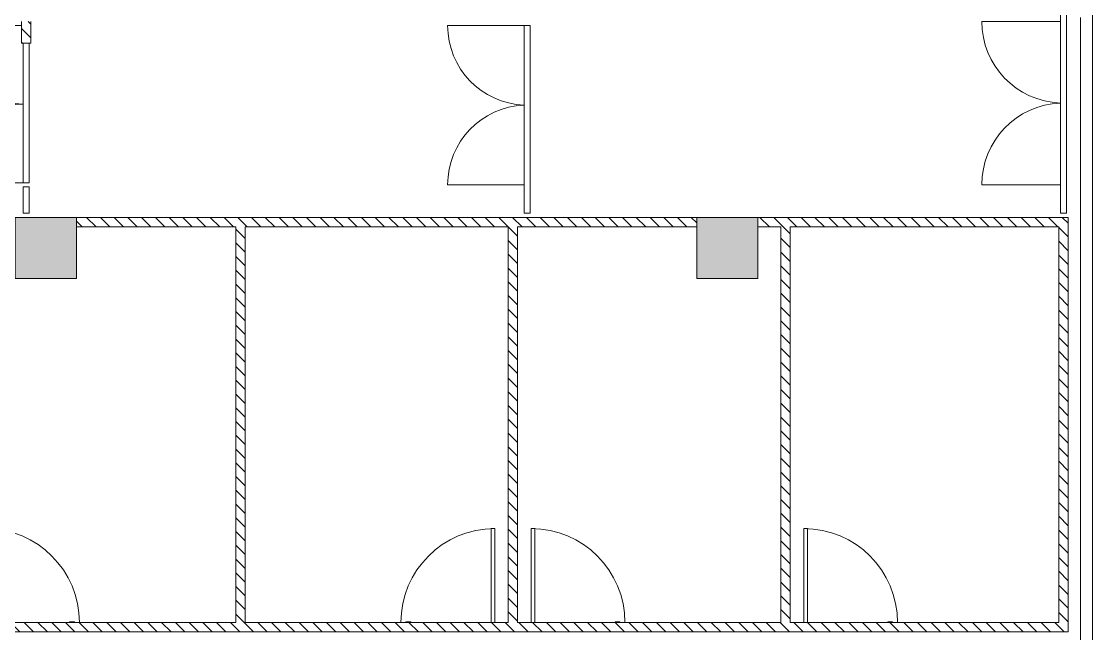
# Model space of a CAD drawing. Header units: millimetres. Extents: x -106145 to 154907, y -84585 to 152038.
# Drawn here: x -7036 to 6089, y 5014 to 12510 of the extents above; entities that cross this region are included whole.
import ezdxf

# ---------------------------------------------------------------- set-up
doc = ezdxf.new("R2010")
doc.units = ezdxf.units.MM
for name, color, linetype, lineweight in [('A-DOOR', 31, 'Continuous', 5), ('A-FLOR', 192, 'Continuous', 5), ('A-GLAZ-CWMG', 51, 'Continuous', 5), ('A-WALL', 113, 'Continuous', 5), ('A-WALL-PATT', 111, 'Continuous', 5), ('S-COLS', 52, 'Continuous', 5)]:
    doc.layers.add(name, color=color, linetype=linetype, lineweight=lineweight)
pattern_1 = [(315, (0, 0), (84.18955, 84.18955), [])]

# ---------------------------------------------------------------- blocks, each defined once
blk = doc.blocks.new('M_Concrete-Rectangular-Column - 750 x 750-3585654-Site Plan')
at = {"layer": 'S-COLS'}
blk.add_hatch(color=256, dxfattribs=at).paths.add_polyline_path([(-375, 375), (-375, -375), (375, -375), (375, 375), (-130, 375)], flags=0)
at = {"layer": 'S-COLS', "color": 41}
for p, q in [((375, 375), (-375, 375)), ((-375, 375), (-375, -375)), ((375, -375), (375, 375)), ((-375, -375), (375, -375))]:
    blk.add_line(p, q, dxfattribs=at)
blk = doc.blocks.new('M_Door-Passage-Small Slit Vision Panel_Type B - 1_25_Type B-13938696-Site Plan')
at = {"layer": 'A-DOOR', "color": 41}
for p, q in [((-514.125, -63.85), (-514.125, -71.85)), ((-454.125, -71.85), (-514.125, -71.85)), ((-454.125, -71.85), (-454.125, -63.85))]:
    blk.add_line(p, q, dxfattribs=at)
at = {"layer": 'A-DOOR', "color": 121, "lineweight": 9}
for p, q in [((530, -1213.85), (530, -63.85)), ((575, -63.85), (575, -1213.85)), ((575, -1213.85), (530, -1213.85))]:
    blk.add_line(p, q, dxfattribs=at)
at = {"layer": 'A-DOOR', "color": 41}
blk.add_arc((575, -63.85), 1150, 180, 270, dxfattribs=at)
blk = doc.blocks.new('M_Door-Passage-Small Slit Vision Panel_Type B - 1_25_Type B-13938695-Site Plan')
at = {"layer": 'A-DOOR', "color": 121, "lineweight": 9}
for p, q in [((575, 1213.85), (530, 1213.85)), ((530, 1213.85), (530, 63.85)), ((575, 63.85), (575, 1213.85))]:
    blk.add_line(p, q, dxfattribs=at)
at = {"layer": 'A-DOOR', "color": 41}
for p, q in [((-514.125, 71.85), (-514.125, 63.85)), ((-514.125, 71.85), (-454.125, 71.85)), ((-454.125, 63.85), (-454.125, 71.85))]:
    blk.add_line(p, q, dxfattribs=at)
blk.add_arc((575, 63.85), 1150, 90, 180, dxfattribs=at)
blk = doc.blocks.new('M_Door-Curtain-Wall-Double-Storefront1 - M_Door-Curtain-Wall-Double-Storefront-14212920-Site Plan')
at = {"layer": 'A-DOOR', "color": 41}
for p, q in [((-963, -58), (-963, -978)), ((963, -37), (963, -978))]:
    blk.add_line(p, q, dxfattribs=at)
for centre, start, end in [((-963, -16), 270, 358.6823), ((963, -16), 181.3177, 270)]:
    blk.add_arc(centre, 963, start, end, dxfattribs=at)
blk = doc.blocks.new('Rectangular Mullion - 50 x 75mm-8826959-Site Plan')
at = {"layer": 'A-GLAZ-CWMG', "color": 41}
for p, q in [((-7016, 10485), (-6941, 10485)), ((-7016, 10160), (-7016, 10485)), ((-6941, 10485), (-6941, 10160)), ((-6941, 10160), (-7016, 10160))]:
    blk.add_line(p, q, dxfattribs=at)
blk = doc.blocks.new('Rectangular Mullion - 50 x 75mm-8463228-Site Plan')
at = {"layer": 'A-GLAZ-CWMG', "color": 41}
for p, q in [((-7016, 10535), (-7016, 12245)), ((-6941, 12245), (-6941, 10535)), ((-6941, 10535), (-7016, 10535))]:
    blk.add_line(p, q, dxfattribs=at)
blk = doc.blocks.new('Rectangular Mullion - 50 x 75mm-14561513-Site Plan')
at = {"layer": 'A-GLAZ-CWMG', "color": 41}
for p, q in [((5694, 10160), (5694, 10510)), ((5769, 10510), (5769, 10160)), ((5769, 10160), (5694, 10160))]:
    blk.add_line(p, q, dxfattribs=at)
blk = doc.blocks.new('M_Curtain Wall Dbl Glass - M_Curtain Wall Dbl Glass-14694911-Site Plan')
at = {"layer": 'A-DOOR', "color": 121, "lineweight": 9}
for p, q in [((-1000, -37.5), (-1000, -1000)), ((1000, -37.5), (1000, -1000))]:
    blk.add_line(p, q, dxfattribs=at)
at = {"layer": 'A-DOOR', "color": 41}
for centre, start, end in [((-1000, 0), 270, 357.83327), ((1000, 0), 182.16673, 270)]:
    blk.add_arc(centre, 1000, start, end, dxfattribs=at)
blk = doc.blocks.new('Rectangular Mullion - 50 x 75mm-14561523-Site Plan')
at = {"layer": 'A-GLAZ-CWMG', "color": 41}
for p, q in [((5694, 12510), (5694, 15690)), ((5769, 15690), (5769, 12510))]:
    blk.add_line(p, q, dxfattribs=at)
blk = doc.blocks.new('Rectangular Mullion - 50 x 75mm-14156550-Site Plan')
at = {"layer": 'A-GLAZ-CWMG', "color": 41}
for p, q in [((9314, 44585), (9314, 46585)), ((9389, 46585), (9389, 44585))]:
    blk.add_line(p, q, dxfattribs=at)
blk = doc.blocks.new('M_Curtain Wall Dbl Glass - M_Curtain Wall Dbl Glass-14694975-Site Plan')
at = {"layer": 'A-DOOR', "color": 121, "lineweight": 9}
for p, q in [((-975, -38), (-975, -975)), ((975, -38), (975, -975))]:
    blk.add_line(p, q, dxfattribs=at)
at = {"layer": 'A-DOOR', "color": 41}
for centre, start, end in [((-975, 0), 270, 357.7777), ((975, 0), 182.2223, 270)]:
    blk.add_arc(centre, 975, start, end, dxfattribs=at)
blk = doc.blocks.new('Rectangular Mullion - 50 x 75mm-14694960-Site Plan')
at = {"layer": 'A-GLAZ-CWMG', "color": 41}
for p, q in [((-876, 10160), (-876, 10510)), ((-801, 10510), (-801, 10160)), ((-801, 10160), (-876, 10160))]:
    blk.add_line(p, q, dxfattribs=at)
blk = doc.blocks.new('Rectangular Mullion - 50 x 75mm-14156553-Site Plan')
at = {"layer": 'A-GLAZ-CWMG', "color": 41}
for p, q in [((5694, 17640), (5769, 17640)), ((5694, 15690), (5694, 17640)), ((5769, 17640), (5769, 15690))]:
    blk.add_line(p, q, dxfattribs=at)
blk = doc.blocks.new('MM-HOSPITAL A _ B BLOCK-2022_11_05_CENTRAL_rvt-1-Site Plan')
at = {"layer": 'A-WALL-PATT'}
h = blk.add_hatch(dxfattribs=at)
h.set_pattern_fill('FP_19', color=90, style=0, pattern_type=2)
h.set_pattern_definition(pattern_1)
h.paths.add_polyline_path([(-6921, 12245), (-6921, 12510), (-7036, 12510), (-7036, 12245)], flags=0)
h = blk.add_hatch(dxfattribs=at)
h.set_pattern_fill('FP_19', color=90, style=0, pattern_type=2)
h.set_pattern_definition(pattern_1)
h.paths.add_polyline_path([(-6361, 9995), (1239, 9995), (1239, 10110), (-6361, 10110)], flags=0)
h = blk.add_hatch(dxfattribs=at)
h.set_pattern_fill('FP_19', color=90, style=0, pattern_type=2)
h.set_pattern_definition(pattern_1)
h.paths.add_polyline_path([(1989, 9995), (5789, 9995), (5789, 10110), (1989, 10110)], flags=0)
h = blk.add_hatch(dxfattribs=at)
h.set_pattern_fill('FP_19', color=90, style=0, pattern_type=2)
h.set_pattern_definition(pattern_1)
h.paths.add_polyline_path([(-4296, 5150), (-4296, 9995), (-4411, 9995), (-4411, 5150)], flags=0)
h = blk.add_hatch(dxfattribs=at)
h.set_pattern_fill('FP_19', color=90, style=0, pattern_type=2)
h.set_pattern_definition(pattern_1)
h.paths.add_polyline_path([(-956, 5150), (-956, 9995), (-1071, 9995), (-1071, 5150)], flags=0)
h = blk.add_hatch(dxfattribs=at)
h.set_pattern_fill('FP_19', color=90, style=0, pattern_type=2)
h.set_pattern_definition(pattern_1)
h.paths.add_polyline_path([(2384, 5150), (2384, 9995), (2269, 9995), (2269, 5150)], flags=0)
h = blk.add_hatch(dxfattribs=at)
h.set_pattern_fill('FP_19', color=90, style=0, pattern_type=2)
h.set_pattern_definition(pattern_1)
h.paths.add_polyline_path([(5789, 5150), (5789, 9995), (5674, 9995), (5674, 5150)], flags=0)
h = blk.add_hatch(dxfattribs=at)
h.set_pattern_fill('FP_19', color=90, style=0, pattern_type=2)
h.set_pattern_definition(pattern_1)
h.paths.add_polyline_path([(5789, 5035), (5789, 5150), (-14381, 5150), (-14381, 5035), (5058, 5035)], flags=0)
at = {"layer": 'A-FLOR', "color": 41}
for p, q in [((6089, 4735), (6089, 30890)), ((6089, 30890), (6089, 4735)), ((5939, 12557), (5939, 4885)), ((5939, 4885), (5939, 12557))]:
    blk.add_line(p, q, dxfattribs=at)
at = {"layer": 'A-WALL', "color": 61, "lineweight": 18}
for p, q in [((-7036, 12510), (-7036, 12245)), ((-6921, 12245), (-6921, 12510)), ((-7036, 12245), (-6921, 12245)), ((1239, 10110), (-6361, 10110)), ((5789, 10110), (1989, 10110)), ((5789, 9995), (5789, 10110)), ((-6361, 9995), (-4411, 9995)), ((-4411, 9995), (-4411, 5150)), ((-4296, 9995), (-1071, 9995)), ((-4296, 5150), (-4296, 9995)), ((-1071, 9995), (-1071, 5150)), ((-956, 9995), (1239, 9995)), ((-956, 5150), (-956, 9995)), ((1989, 9995), (2269, 9995)), ((2269, 9995), (2269, 5150)), ((2384, 9995), (5674, 9995)), ((2384, 5150), (2384, 9995)), ((5674, 9995), (5674, 5150)), ((5789, 5150), (5789, 9995)), ((-4411, 5150), (-7641, 5150)), ((-1071, 5150), (-4296, 5150)), ((2269, 5150), (-956, 5150)), ((5674, 5150), (2384, 5150)), ((5789, 5035), (5789, 5150)), ((-14381, 5035), (5789, 5035))]:
    blk.add_line(p, q, dxfattribs=at)
at = {"color": 253, "lineweight": 5}
for name, p in [('Rectangular Mullion - 50 x 75mm-14561523-Site Plan', (0, 0)), ('Rectangular Mullion - 50 x 75mm-14156550-Site Plan', (-3620, -34075)), ('Rectangular Mullion - 50 x 75mm-14156553-Site Plan', (-6570, -5180)), ('Rectangular Mullion - 50 x 75mm-8463228-Site Plan', (0, 0)), ('Rectangular Mullion - 50 x 75mm-14694960-Site Plan', (0, 0)), ('Rectangular Mullion - 50 x 75mm-14561513-Site Plan', (0, 0)), ('Rectangular Mullion - 50 x 75mm-8826959-Site Plan', (0, 0)), ('M_Door-Passage-Small Slit Vision Panel_Type B - 1_25_Type B-13938695-Site Plan', (-1811, 5086))]:
    blk.add_blockref(name, p, dxfattribs=at)
for name, p, rotation in [('M_Curtain Wall Dbl Glass - M_Curtain Wall Dbl Glass-14694911-Site Plan', (5731, 11510), 269.9999999999994), ('M_Door-Curtain-Wall-Double-Storefront1 - M_Door-Curtain-Wall-Double-Storefront-14212920-Site Plan', (-6979, 11498), 269.9999999999995), ('M_Curtain Wall Dbl Glass - M_Curtain Wall Dbl Glass-14694975-Site Plan', (-839, 11485), 269.9999999999995), ('M_Concrete-Rectangular-Column - 750 x 750-3585654-Site Plan', (-6736, 9735), 90.00000482565858), ('M_Concrete-Rectangular-Column - 750 x 750-3585654-Site Plan', (1614, 9735), 90.00000482565858), ('M_Door-Passage-Small Slit Vision Panel_Type B - 1_25_Type B-13938696-Site Plan', (-6901, 5086), 180), ('M_Door-Passage-Small Slit Vision Panel_Type B - 1_25_Type B-13938696-Site Plan', (-216, 5086), 180), ('M_Door-Passage-Small Slit Vision Panel_Type B - 1_25_Type B-13938696-Site Plan', (3124, 5086), 180)]:
    blk.add_blockref(name, p, dxfattribs=dict(at, rotation=rotation))

msp = doc.modelspace()

# ---------------------------------------------------------------- block references
at = {"lineweight": 5}
msp.add_blockref('MM-HOSPITAL A _ B BLOCK-2022_11_05_CENTRAL_rvt-1-Site Plan', (0, 0), dxfattribs=at)

doc.saveas('drawing.dxf')
